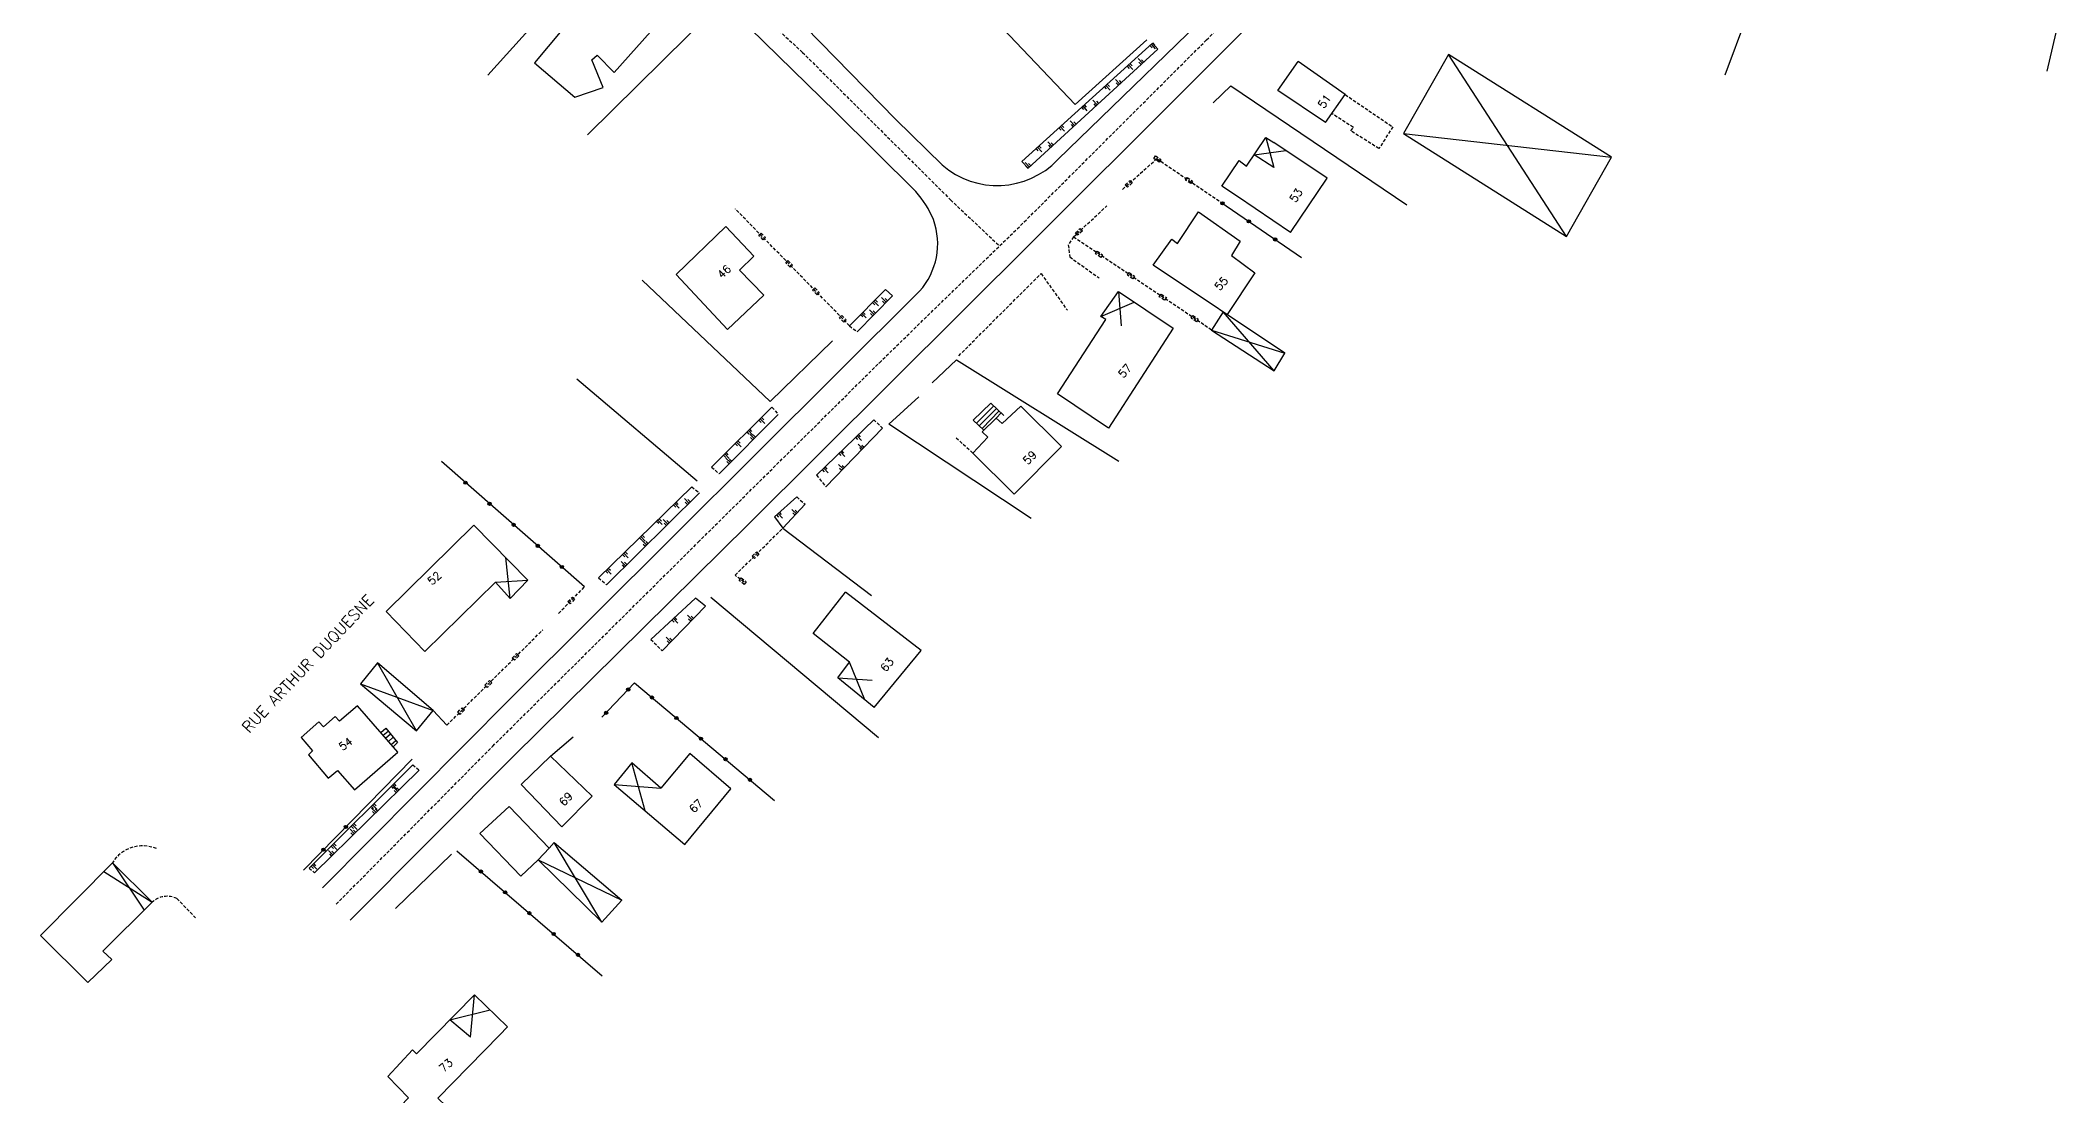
# Model space of a CAD drawing. Header units: millimetres. Extents: x 123000 to 124000, y 124000 to 125000.
# Drawn here: x 123665.1 to 123980.4, y 124506.6 to 124671.6 of the extents above; entities that cross this region are included whole.
import ezdxf
from ezdxf.enums import TextEntityAlignment as Align

# ---------------------------------------------------------------- set-up
doc = ezdxf.new("R2010")
doc.units = ezdxf.units.MM
doc.linetypes.add('DASHED', pattern=[0.75, 0.5, -0.25])
for name, color, linetype in [('w0001', 6, 'DASHED'), ('w0008', 7, 'CONTINUOUS'), ('w0100', 7, 'CONTINUOUS'), ('w0112', 1, 'DASHED'), ('W0211', 2, 'CONTINUOUS'), ('W0310', 3, 'CONTINUOUS'), ('w0322', 7, 'CONTINUOUS'), ('w0989', 7, 'CONTINUOUS'), ('w0991', 7, 'CONTINUOUS')]:
    doc.layers.add(name, color=color, linetype=linetype)
doc.styles.get("Standard").update_dxf_attribs({"font": 'romans.shx', "width": 0.85})

msp = doc.modelspace()

# ---------------------------------------------------------------- linework, layer by layer
at = {"layer": 'w0001'}
for points in [[(123692.17, 124750), (123695.01, 124747.61), (123713.43, 124732.05), (123744.46, 124705.29), (123765.05, 124687.33), (123784.16, 124669.68), (123807.3, 124646.63), (123814.94, 124639.43)], [(123711.3, 124536.55), (123735.76, 124561.25), (123767.87, 124593.13), (123796.17, 124621.19), (123818.8, 124643.18), (123847.28, 124671.63), (123876.04, 124700.22), (123901.51, 124725.42), (123919.42, 124743.09), (123926.31, 124750)]]:
    msp.add_lwpolyline(points, dxfattribs=at)
at = {"layer": 'w0008'}
for points in [[(123709.19, 124539.1), (123738.55, 124568.71), (123802.45, 124632.35, 0.275899), (123804.62, 124643.54, 0.084796), (123801.88, 124647.92), (123789.32, 124660.39), (123773.67, 124675.67, 0.018553), (123739.66, 124705.07), (123709.44, 124731.49), (123687.53, 124750)], [(123756.04, 124750), (123736.42, 124731.15, 0.413769), (123737.84, 124714.9), (123746.04, 124707.9), (123767.58, 124689.19), (123782.19, 124676.14), (123798.74, 124659.21), (123805.99, 124652.09, 0.399994), (123824.05, 124652.92), (123852.74, 124680.79), (123881.76, 124710.19), (123922.11, 124750)]]:
    msp.add_lwpolyline(points, format="xyb", dxfattribs=at)
msp.add_lwpolyline([(123930.47, 124750), (123906.51, 124725.96), (123866.33, 124686.35), (123820.32, 124640.33), (123775.6, 124595.84), (123738.96, 124559.66), (123713.49, 124534.08)], dxfattribs=at)
at = {"layer": 'w0100'}
for points in [[(123754.72, 124666.52), (123761.71, 124674.33), (123758.8, 124676.97), (123759.54, 124677.64), (123755.12, 124681.24), (123750.02, 124675.3), (123748.94, 124676.04), (123742.3, 124668.04), (123748.59, 124662.71), (123753.02, 124664.22), (123751.24, 124668.5), (123752.07, 124669.25), (123754.72, 124666.52)], [(123928.33, 124666.2), (123931.72, 124675.22)], [(123978.64, 124666.76), (123980.41, 124674.37)], [(123903.51, 124640.93), (123910.54, 124653.32), (123885.08, 124669.34), (123878.05, 124657.03), (123903.51, 124640.93), (123885.08, 124669.34)], [(123858.4, 124663.72), (123861.6, 124668.24)], [(123868.94, 124663.08), (123861.6, 124668.24)], [(123865.89, 124658.75), (123858.4, 124663.72)], [(123865.89, 124658.75), (123868.94, 124663.08)], [(123878.05, 124657.03), (123910.54, 124653.32)], [(123852.12, 124647.16), (123849.68, 124648.75), (123852.38, 124652.78), (123853.55, 124651.91), (123856.54, 124656.39), (123857.82, 124655.6)], [(123856.54, 124656.39), (123857.79, 124651.7), (123854.72, 124653.67), (123859.69, 124654.34)], [(123866.11, 124650), (123857.82, 124655.6)], [(123860.41, 124641.56), (123852.12, 124647.16)], [(123860.41, 124641.56), (123866.11, 124650)], [(123838.97, 124636.42), (123841.84, 124640.47), (123842.74, 124639.79), (123846.03, 124644.74), (123852.52, 124640.2), (123851.19, 124637.93), (123854.84, 124635.21), (123850.52, 124628.7)], [(123772.42, 124626.38), (123778.14, 124631.73), (123774.3, 124635.66), (123776.57, 124637.85), (123772.2, 124642.48), (123764.43, 124634.95), (123772.42, 124626.38)], [(123857.86, 124619.93), (123859.54, 124622.67), (123838.97, 124636.42)], [(123833.51, 124632.33), (123842.08, 124626.59), (123831.98, 124610.97), (123823.99, 124616.31), (123831.55, 124627.95), (123830.76, 124628.41), (123833.51, 124632.33), (123833.95, 124626.96)], [(123830.76, 124628.41), (123836, 124630.66)], [(123849.88, 124629.13), (123848.08, 124626.28), (123857.86, 124619.93), (123849.88, 124629.13)], [(123848.08, 124626.28), (123859.54, 124622.67)], [(123810.76, 124607.06), (123813.1, 124609.55), (123812.24, 124610.37), (123814.43, 124612.52), (123815.33, 124611.66), (123818.27, 124614.37)], [(123812.51, 124610.64), (123810.84, 124612.18), (123813.6, 124614.88), (123815.61, 124612.94)], [(123811.35, 124611.71), (123814.07, 124614.43)], [(123811.78, 124611.31), (123814.49, 124614.02)], [(123812.21, 124610.92), (123814.86, 124613.66)], [(123814.43, 124612.52), (123815.2, 124613.33)], [(123824.6, 124608.07), (123818.27, 124614.37)], [(123817.21, 124600.64), (123810.76, 124607.06)], [(123817.21, 124600.64), (123824.6, 124608.07)], [(123719.13, 124582.29), (123732.83, 124595.82), (123741.23, 124587.21), (123738.5, 124584.33), (123736.2, 124586.89), (123725.18, 124576.04), (123719.13, 124582.29)], [(123738.5, 124584.33), (123737.8, 124590.73)], [(123736.2, 124586.89), (123741.23, 124587.21)], [(123789.69, 124571.96), (123791.49, 124574.36), (123785.84, 124578.88), (123790.88, 124585.34)], [(123802.69, 124576.19), (123790.88, 124585.34)], [(123795.36, 124567.29), (123802.69, 124576.19)], [(123723.83, 124563.63), (123726.47, 124566.82), (123717.76, 124574.26), (123715.08, 124570.99), (123723.83, 124563.63), (123717.76, 124574.26)], [(123789.69, 124571.96), (123795.05, 124571.56)], [(123795.36, 124567.29), (123789.69, 124571.96)], [(123793.89, 124568.5), (123791.49, 124574.36)], [(123715.08, 124570.99), (123726.47, 124566.82)], [(123714.17, 124554.44), (123720.95, 124560.31), (123714.64, 124567.55), (123711.8, 124565.15), (123711.13, 124565.9), (123709.32, 124564.29), (123708.61, 124565.07), (123705.85, 124562.63), (123707.63, 124560.54), (123706.96, 124559.91), (123710.07, 124556.25), (123711.53, 124557.43), (123714.17, 124554.44)], [(123718.28, 124563.38), (123719.05, 124564.09), (123720.89, 124561.81), (123720.21, 124561.16)], [(123718.64, 124562.97), (123719.45, 124563.6)], [(123719.03, 124562.52), (123719.8, 124563.16)], [(123719.47, 124562), (123720.22, 124562.64)], [(123719.89, 124561.53), (123720.62, 124562.15)], [(123746.54, 124548.65), (123751.28, 124553.43), (123744.79, 124559.71), (123740.2, 124555.27), (123746.54, 124548.65)], [(123765.78, 124545.91), (123772.97, 124554.61), (123766.58, 124560.09), (123762.04, 124554.7), (123757.5, 124558.63), (123754.71, 124555.27), (123765.78, 124545.91)], [(123759.57, 124551.16), (123757.5, 124558.63)], [(123754.71, 124555.27), (123762.04, 124554.7)], [(123740.15, 124540.93), (123733.76, 124547.59), (123738.35, 124551.85), (123744.6, 124545.32), (123745.35, 124546.18), (123755.95, 124537.19), (123752.79, 124533.77), (123742.85, 124543.51), (123744.6, 124545.32)], [(123742.85, 124543.51), (123740.15, 124540.93)], [(123742.85, 124543.51), (123755.95, 124537.19)], [(123752.79, 124533.77), (123745.35, 124546.18)], [(123665.09, 124531.68), (123676.35, 124543.04), (123682.54, 124536.86), (123674.85, 124529.23), (123676.24, 124527.9), (123672.5, 124524.33), (123665.09, 124531.68)], [(123674.99, 124541.67), (123682.54, 124536.86)], [(123676.35, 124543.04), (123681.28, 124535.61)], [(123728.78, 124500), (123731.08, 124502.49), (123727.21, 124506.24), (123736.82, 124516.09), (123738.08, 124517.39), (123732.9, 124522.4), (123723.86, 124513.19), (123723.24, 124513.82), (123719.38, 124509.64), (123722.6, 124506.31), (123720.08, 124503.68), (123723.86, 124500)], [(123732.31, 124515.75), (123732.9, 124522.4)], [(123732.31, 124515.75), (123729.07, 124518.5), (123735.35, 124520.03)]]:
    msp.add_lwpolyline(points, dxfattribs=at)
at = {"layer": 'w0112'}
for p, q in [((123839.04, 124653.11), (123839.32, 124653.52)), ((123839.32, 124653.52), (123840.15, 124652.96)), ((123839.87, 124652.54), (123839.04, 124653.11)), ((123840.15, 124652.96), (123839.87, 124652.54)), ((123834.58, 124648.98), (123835.33, 124649.65)), ((123834.92, 124648.61), (123834.58, 124648.98)), ((123835.66, 124649.28), (123834.92, 124648.61)), ((123835.33, 124649.65), (123835.66, 124649.28)), ((123844, 124649.73), (123844.28, 124650.14)), ((123844.83, 124649.17), (123844, 124649.73)), ((123844.28, 124650.14), (123845.11, 124649.58)), ((123845.11, 124649.58), (123844.83, 124649.17)), ((123777.34, 124641.1), (123777.69, 124641.45)), ((123778.04, 124640.38), (123777.34, 124641.1)), ((123777.69, 124641.45), (123778.39, 124640.73)), ((123826.8, 124641.47), (123827.54, 124642.15)), ((123827.14, 124641.11), (123826.8, 124641.47)), ((123827.88, 124641.79), (123827.14, 124641.11)), ((123827.54, 124642.15), (123827.88, 124641.79)), ((123778.39, 124640.73), (123778.04, 124640.38)), ((123829.95, 124638.21), (123830.22, 124638.62)), ((123830.77, 124637.65), (123829.95, 124638.21)), ((123830.22, 124638.62), (123831.05, 124638.06)), ((123831.05, 124638.06), (123830.77, 124637.65)), ((123781.53, 124636.81), (123781.89, 124637.16)), ((123782.23, 124636.1), (123781.53, 124636.81)), ((123781.89, 124637.16), (123782.59, 124636.44)), ((123782.59, 124636.44), (123782.23, 124636.1)), ((123834.92, 124634.85), (123835.2, 124635.27)), ((123835.75, 124634.3), (123834.92, 124634.85)), ((123835.2, 124635.27), (123836.03, 124634.71)), ((123836.03, 124634.71), (123835.75, 124634.3)), ((123785.73, 124632.52), (123786.08, 124632.87)), ((123786.43, 124631.81), (123785.73, 124632.52)), ((123786.08, 124632.87), (123786.78, 124632.15)), ((123786.78, 124632.15), (123786.43, 124631.81)), ((123839.9, 124631.5), (123840.18, 124631.92)), ((123840.73, 124630.94), (123839.9, 124631.5)), ((123840.18, 124631.92), (123841.01, 124631.36)), ((123841.01, 124631.36), (123840.73, 124630.94)), ((123789.92, 124628.23), (123790.28, 124628.58)), ((123790.62, 124627.52), (123789.92, 124628.23)), ((123790.28, 124628.58), (123790.98, 124627.87)), ((123844.87, 124628.15), (123845.15, 124628.56)), ((123845.15, 124628.56), (123845.98, 124628)), ((123790.98, 124627.87), (123790.62, 124627.52)), ((123845.7, 124627.59), (123844.87, 124628.15)), ((123845.98, 124628), (123845.7, 124627.59)), ((123776.3, 124590.95), (123777.01, 124591.65)), ((123776.65, 124590.59), (123776.3, 124590.95)), ((123777.36, 124591.29), (123776.65, 124590.59)), ((123777.01, 124591.65), (123777.36, 124591.29)), ((123774.28, 124587.15), (123774.59, 124587.54)), ((123774.59, 124587.54), (123775.37, 124586.92)), ((123747.5, 124583.84), (123748.2, 124584.56)), ((123748.56, 124584.21), (123747.86, 124583.49)), ((123748.2, 124584.56), (123748.56, 124584.21)), ((123775.06, 124586.53), (123774.28, 124587.15)), ((123775.37, 124586.92), (123775.06, 124586.53)), ((123747.86, 124583.49), (123747.5, 124583.84)), ((123738.79, 124575.03), (123739.5, 124575.73)), ((123739.15, 124574.67), (123738.79, 124575.03)), ((123739.85, 124575.38), (123739.15, 124574.67)), ((123739.5, 124575.73), (123739.85, 124575.38)), ((123734.54, 124570.79), (123735.25, 124571.5)), ((123735.25, 124571.5), (123735.6, 124571.15)), ((123734.89, 124570.44), (123734.54, 124570.79)), ((123735.6, 124571.15), (123734.89, 124570.44)), ((123730.29, 124566.56), (123731, 124567.27)), ((123730.64, 124566.21), (123730.29, 124566.56)), ((123731.35, 124566.91), (123730.64, 124566.21)), ((123731, 124567.27), (123731.35, 124566.91))]:
    msp.add_line(p, q, dxfattribs=at)
for points in [[(123868.94, 124663.08), (123876.38, 124658.04), (123874.21, 124654.65), (123869.83, 124657.42), (123870.22, 124657.97), (123866.85, 124660.11)], [(123834.14, 124648.26), (123839.52, 124653.08), (123849.52, 124646.28)], [(123791.5, 124626.97), (123773.67, 124645.21)], [(123848.08, 124626.28), (123826.49, 124640.84), (123831.73, 124645.72)], [(123826.49, 124640.84), (123825.69, 124639.6), (123825.91, 124637.71), (123830.5, 124634.44)], [(123808.56, 124622.26), (123821.43, 124635.11), (123825.55, 124629.37)], [(123791.5, 124626.97), (123792.7, 124626.02)], [(123779.39, 124614.24), (123780.34, 124613.1)], [(123795.28, 124612.28), (123796.68, 124610.95)], [(123810.76, 124607.06), (123808.17, 124609.39)], [(123769.96, 124604.88), (123771.16, 124603.81)], [(123786.36, 124603.62), (123787.81, 124601.78)], [(123766.86, 124601.76), (123768.06, 124600.86)], [(123783.25, 124600.2), (123784.58, 124599.06)], [(123775.04, 124586.87), (123773.63, 124587.97), (123781.1, 124595.33)], [(123752.29, 124587.57), (123753.55, 124586.49)], [(123746.05, 124582), (123750.11, 124586.16)], [(123728.6, 124564.53), (123743.58, 124579.43)], [(123760.45, 124577.95), (123762.22, 124576.18)], [(123723.27, 124558.32), (123724.29, 124557.49)], [(123707.07, 124542.21), (123707.94, 124541.46)]]:
    msp.add_lwpolyline(points, dxfattribs=at)
for points in [[(123676.35, 124543.04, -0.368831), (123683.22, 124545.24, 0.045147)], [(123682.54, 124536.86, -0.313578), (123686.4, 124537.44), (123689.35, 124534.43)]]:
    msp.add_lwpolyline(points, format="xyb", dxfattribs=at)
at = {"layer": 'W0211'}
for p, q in [((123838.78, 124670.4), (123838.45, 124670.77)), ((123839.33, 124670.23), (123838.66, 124670.97)), ((123839.21, 124670.79), (123838.88, 124671.16)), ((123835.23, 124667.19), (123834.89, 124667.56)), ((123835.78, 124667.01), (123835.11, 124667.75)), ((123835.66, 124667.57), (123835.32, 124667.94)), ((123836.59, 124668.71), (123837.27, 124667.98)), ((123836.72, 124668.15), (123837.05, 124667.78)), ((123837.14, 124668.54), (123837.48, 124668.17)), ((123831.67, 124663.97), (123831.34, 124664.34)), ((123832.22, 124663.79), (123831.55, 124664.53)), ((123832.1, 124664.36), (123831.76, 124664.73)), ((123833.06, 124665.47), (123833.74, 124664.73)), ((123833.18, 124664.91), (123833.52, 124664.54)), ((123833.61, 124665.3), (123833.95, 124664.93)), ((123828.11, 124660.75), (123827.78, 124661.12)), ((123828.66, 124660.57), (123827.99, 124661.32)), ((123828.54, 124661.14), (123828.21, 124661.51)), ((123829.53, 124662.22), (123830.2, 124661.49)), ((123829.65, 124661.66), (123829.99, 124661.29)), ((123830.08, 124662.05), (123830.42, 124661.68)), ((123824.56, 124657.53), (123824.22, 124657.9)), ((123825.11, 124657.36), (123824.44, 124658.1)), ((123824.99, 124657.92), (123824.65, 124658.29)), ((123826, 124658.98), (123826.67, 124658.24)), ((123826.12, 124658.42), (123826.46, 124658.05)), ((123826.55, 124658.81), (123826.89, 124658.44)), ((123821, 124654.32), (123820.67, 124654.69)), ((123821.55, 124654.14), (123820.88, 124654.88)), ((123821.43, 124654.7), (123821.09, 124655.07)), ((123822.47, 124655.73), (123823.14, 124655)), ((123822.59, 124655.17), (123822.93, 124654.8)), ((123823.02, 124655.56), (123823.36, 124655.19)), ((123818.93, 124652.49), (123819.61, 124651.75)), ((123819.06, 124651.92), (123819.4, 124651.56)), ((123819.49, 124652.31), (123819.82, 124651.95)), ((123796.52, 124631.37), (123797.23, 124630.67)), ((123793.56, 124628.33), (123793.21, 124628.68)), ((123794.12, 124628.18), (123793.41, 124628.89)), ((123793.97, 124628.74), (123793.61, 124629.09)), ((123794.63, 124629.43), (123795.35, 124628.74)), ((123794.79, 124628.88), (123795.14, 124628.53)), ((123795.47, 124630.24), (123795.11, 124630.59)), ((123795.19, 124629.29), (123795.55, 124628.94)), ((123796.03, 124630.09), (123795.32, 124630.8)), ((123795.87, 124630.65), (123795.52, 124631)), ((123796.67, 124630.81), (123797.03, 124630.46)), ((123797.08, 124631.22), (123797.44, 124630.87)), ((123778.1, 124612.26), (123777.75, 124612.62)), ((123775.85, 124610.03), (123775.5, 124610.38)), ((123776.41, 124609.88), (123775.7, 124610.59)), ((123776.26, 124610.43), (123775.91, 124610.79)), ((123775.91, 124610.04), (123776.62, 124609.34)), ((123776.06, 124609.49), (123776.42, 124609.14)), ((123776.47, 124609.9), (123776.83, 124609.55)), ((123777.69, 124611.86), (123777.34, 124612.21)), ((123778.25, 124611.7), (123777.55, 124612.41)), ((123792.82, 124609.2), (123792.47, 124609.56)), ((123793.38, 124609.04), (123792.68, 124609.76)), ((123793.24, 124609.6), (123792.89, 124609.96)), ((123772.16, 124606.37), (123771.81, 124606.72)), ((123772.72, 124606.22), (123772.02, 124606.93)), ((123772.19, 124606.28), (123772.91, 124605.58)), ((123772.57, 124606.78), (123772.22, 124607.13)), ((123772.75, 124606.13), (123773.11, 124605.78)), ((123774.01, 124608.2), (123773.66, 124608.55)), ((123774.56, 124608.05), (123773.86, 124608.76)), ((123774.42, 124608.6), (123774.07, 124608.96)), ((123790.22, 124606.67), (123789.87, 124607.03)), ((123790.77, 124606.51), (123790.08, 124607.23)), ((123790.63, 124607.07), (123790.29, 124607.43)), ((123792.88, 124608.46), (123793.6, 124607.77)), ((123793.04, 124607.91), (123793.4, 124607.56)), ((123793.44, 124608.32), (123793.8, 124607.98)), ((123772.35, 124605.72), (123772.7, 124605.37)), ((123787.62, 124604.14), (123787.27, 124604.5)), ((123788.17, 124603.99), (123787.48, 124604.7)), ((123788.03, 124604.55), (123787.68, 124604.9)), ((123789.8, 124605.28), (123790.52, 124604.58)), ((123789.96, 124604.72), (123790.32, 124604.38)), ((123790.36, 124605.14), (123790.72, 124604.79)), ((123765.71, 124599.94), (123766.41, 124599.23)), ((123762.11, 124596.44), (123761.76, 124596.8)), ((123762.41, 124596.67), (123763.11, 124595.96)), ((123764.35, 124598.62), (123764, 124598.98)), ((123764.9, 124598.46), (123764.2, 124599.18)), ((123764.76, 124599.02), (123764.41, 124599.38)), ((123765.85, 124599.38), (123766.21, 124599.03)), ((123766.26, 124599.79), (123766.62, 124599.43)), ((123780.47, 124597.06), (123780.14, 124597.43)), ((123781.02, 124596.88), (123780.36, 124597.62)), ((123780.9, 124597.44), (123780.57, 124597.82)), ((123782.47, 124598.26), (123783.2, 124597.58)), ((123782.64, 124597.71), (123783, 124597.37)), ((123783.03, 124598.13), (123783.4, 124597.79)), ((123759.04, 124593.45), (123758.69, 124593.81)), ((123759.6, 124593.29), (123758.9, 124594.01)), ((123759.45, 124593.85), (123759.1, 124594.21)), ((123761.69, 124596.04), (123761.34, 124596.39)), ((123762.25, 124595.88), (123761.55, 124596.6)), ((123762.56, 124596.11), (123762.91, 124595.76)), ((123762.97, 124596.52), (123763.32, 124596.16)), ((123756.39, 124590.87), (123756.04, 124591.22)), ((123756.94, 124590.71), (123756.24, 124591.43)), ((123756.8, 124591.27), (123756.45, 124591.63)), ((123759.11, 124593.4), (123759.82, 124592.69)), ((123759.26, 124592.85), (123759.61, 124592.49)), ((123759.67, 124593.25), (123760.02, 124592.9)), ((123753.73, 124588.28), (123753.38, 124588.64)), ((123754.29, 124588.13), (123753.59, 124588.84)), ((123754.15, 124588.69), (123753.8, 124589.04)), ((123755.81, 124590.14), (123756.52, 124589.43)), ((123755.96, 124589.58), (123756.31, 124589.22)), ((123756.37, 124589.99), (123756.72, 124589.63)), ((123764.11, 124580.63), (123763.77, 124581)), ((123764.66, 124580.46), (123763.99, 124581.19)), ((123764.54, 124581.02), (123764.2, 124581.39)), ((123766.2, 124581.72), (123766.92, 124581.02)), ((123766.36, 124581.16), (123766.72, 124580.82)), ((123766.76, 124581.58), (123767.12, 124581.23)), ((123762.86, 124578.28), (123763.58, 124577.58)), ((123763.42, 124578.14), (123763.78, 124577.79)), ((123763.02, 124577.72), (123763.38, 124577.37)), ((123720.28, 124554.64), (123719.93, 124554.99)), ((123720.84, 124554.49), (123720.13, 124555.2)), ((123720.22, 124554.9), (123720.92, 124554.18)), ((123720.69, 124555.05), (123720.34, 124555.4)), ((123720.36, 124554.34), (123720.71, 124553.98)), ((123720.77, 124554.74), (123721.12, 124554.39)), ((123717.15, 124551.52), (123716.79, 124551.87)), ((123716.84, 124551.59), (123717.54, 124550.88)), ((123716.98, 124551.03), (123717.33, 124550.67)), ((123717.7, 124551.37), (123717, 124552.08)), ((123717.55, 124551.93), (123717.2, 124552.28)), ((123717.4, 124551.44), (123717.75, 124551.08)), ((123713.47, 124548.28), (123714.17, 124547.57)), ((123713.61, 124547.72), (123713.96, 124547.37)), ((123714.01, 124548.4), (123713.66, 124548.76)), ((123714.57, 124548.25), (123713.86, 124548.96)), ((123714.02, 124548.13), (123714.37, 124547.77)), ((123714.42, 124548.81), (123714.07, 124549.16)), ((123710.09, 124544.97), (123710.79, 124544.26)), ((123710.24, 124544.41), (123710.59, 124544.06)), ((123710.87, 124545.28), (123710.52, 124545.64)), ((123710.65, 124544.82), (123711, 124544.46)), ((123711.43, 124545.13), (123710.73, 124545.84)), ((123711.28, 124545.69), (123710.93, 124546.04)), ((123707.74, 124542.16), (123707.39, 124542.52)), ((123708.3, 124542.01), (123707.59, 124542.72)), ((123708.15, 124542.57), (123707.79, 124542.92))]:
    msp.add_line(p, q, dxfattribs=at)
for points in [[(123819.42, 124651.57), (123839.69, 124670.21), (123838.85, 124671.13), (123818.42, 124652.65), (123819.42, 124651.57)], [(123792.7, 124626.02), (123798.2, 124631.66), (123797.14, 124632.63), (123791.5, 124626.97)], [(123779.39, 124614.24), (123769.96, 124604.88)], [(123771.16, 124603.81), (123780.34, 124613.1)], [(123795.28, 124612.28), (123786.36, 124603.62)], [(123787.81, 124601.78), (123796.68, 124610.95)], [(123766.86, 124601.76), (123752.29, 124587.57)], [(123753.55, 124586.49), (123768.06, 124600.86)], [(123783.25, 124600.2), (123779.77, 124597.1), (123781.1, 124595.33), (123784.58, 124599.06)], [(123762.22, 124576.18), (123768.98, 124583.14), (123767.44, 124584.36), (123760.45, 124577.95)], [(123723.27, 124558.32), (123707.07, 124542.21)], [(123707.94, 124541.46), (123724.29, 124557.49)]]:
    msp.add_lwpolyline(points, dxfattribs=at)
at = {"layer": 'W0310'}
for points in [[(123735, 124666.1), (123755.45, 124688.82)], [(123802.12, 124687.47), (123826.75, 124661.52), (123837.98, 124671.64)], [(123750.55, 124656.82), (123770.16, 124676.1)], [(123848.34, 124661.79), (123851.08, 124664.43), (123878.6, 124645.85)], [(123759.1, 124634.1), (123779.13, 124615.11), (123788.86, 124624.6)], [(123804.41, 124618.06), (123808.21, 124621.65), (123833.58, 124605.82)], [(123819.87, 124596.84), (123797.65, 124611.58), (123802.34, 124615.84)], [(123781.1, 124595.33), (123794.95, 124584.79)], [(123769.85, 124584.53), (123796.01, 124562.6)], [(123726.47, 124566.82), (123728.6, 124564.53)], [(123744.79, 124559.71), (123748.34, 124562.71)], [(123716.32, 124552.2), (123723.15, 124559.21)], [(123720.56, 124535.91), (123729.3, 124544.36)]]:
    msp.add_lwpolyline(points, dxfattribs=at)
at = {"layer": 'w0322'}
for points in [[(123849.52, 124646.28), (123862.14, 124637.62)], [(123750.11, 124586.16), (123727.74, 124605.73)], [(123752.82, 124565.79), (123757.93, 124571.15), (123779.78, 124552.77)], [(123706.19, 124541.9), (123716.32, 124552.2)], [(123730.13, 124544.91), (123752.87, 124525.38)]]:
    msp.add_lwpolyline(points, dxfattribs=at)
for centre, radius in [((123849.77, 124646.1), 0.25), ((123849.77, 124646.1), 0.15), ((123853.9, 124643.27), 0.25), ((123853.9, 124643.27), 0.15), ((123858.02, 124640.45), 0.25), ((123858.02, 124640.45), 0.15), ((123731.51, 124602.43), 0.25), ((123731.51, 124602.43), 0.15), ((123735.27, 124599.14), 0.25), ((123735.27, 124599.14), 0.15), ((123739.03, 124595.85), 0.25), ((123739.03, 124595.85), 0.15), ((123742.8, 124592.55), 0.25), ((123742.8, 124592.55), 0.15), ((123746.56, 124589.26), 0.25), ((123746.56, 124589.26), 0.15), ((123756.93, 124570.1), 0.25), ((123756.93, 124570.1), 0.15), ((123760.65, 124568.86), 0.25), ((123760.65, 124568.86), 0.15), ((123753.48, 124566.48), 0.25), ((123753.48, 124566.48), 0.15), ((123764.47, 124565.65), 0.25), ((123764.47, 124565.65), 0.15), ((123768.3, 124562.43), 0.25), ((123768.3, 124562.43), 0.15), ((123772.13, 124559.21), 0.25), ((123772.13, 124559.21), 0.15), ((123775.95, 124555.99), 0.25), ((123775.95, 124555.99), 0.15), ((123712.82, 124548.63), 0.25), ((123712.82, 124548.63), 0.15), ((123709.31, 124545.07), 0.25), ((123709.31, 124545.07), 0.15), ((123733.91, 124541.67), 0.25), ((123733.91, 124541.67), 0.15), ((123737.7, 124538.41), 0.25), ((123737.7, 124538.41), 0.15), ((123741.49, 124535.16), 0.25), ((123741.49, 124535.16), 0.15), ((123745.29, 124531.9), 0.25), ((123745.29, 124531.9), 0.15), ((123749.08, 124528.64), 0.25), ((123749.08, 124528.64), 0.15)]:
    msp.add_circle(centre, radius, dxfattribs=at)
at = {"layer": 'w0989'}
msp.add_lwpolyline([(123748.9, 124618.69), (123767.69, 124602.72)], dxfattribs=at)

# ---------------------------------------------------------------- texts
msp.add_text('RUE ARTHUR DUQUESNE', height=1.75, rotation=46.5702, dxfattribs=at).set_placement((123706.95, 124574.11), align=Align.MIDDLE)
at = {"layer": 'w0991'}
for s, rotation, p in [('51', 54.8539, (123865.72, 124662.05)), ('53', 55.9557, (123861.28, 124647.34)), ('46', 43.2322, (123771.91, 124635.41)), ('55', 47.9809, (123849.59, 124633.55)), ('57', 48.5896, (123834.52, 124619.9)), ('59', 45.119, (123819.67, 124606.36)), ('52', 41.9998, (123726.64, 124587.51)), ('63', 50.519, (123797.38, 124573.99)), ('54', 36.5764, (123712.77, 124561.61)), ('69', 46.0913, (123747.19, 124553)), ('67', 44.4608, (123767.52, 124551.91)), ('73', 42.1525, (123728.46, 124511.37))]:
    msp.add_text(s, height=1.25, rotation=rotation, dxfattribs=at).set_placement(p, align=Align.MIDDLE)

doc.saveas('drawing.dxf')
